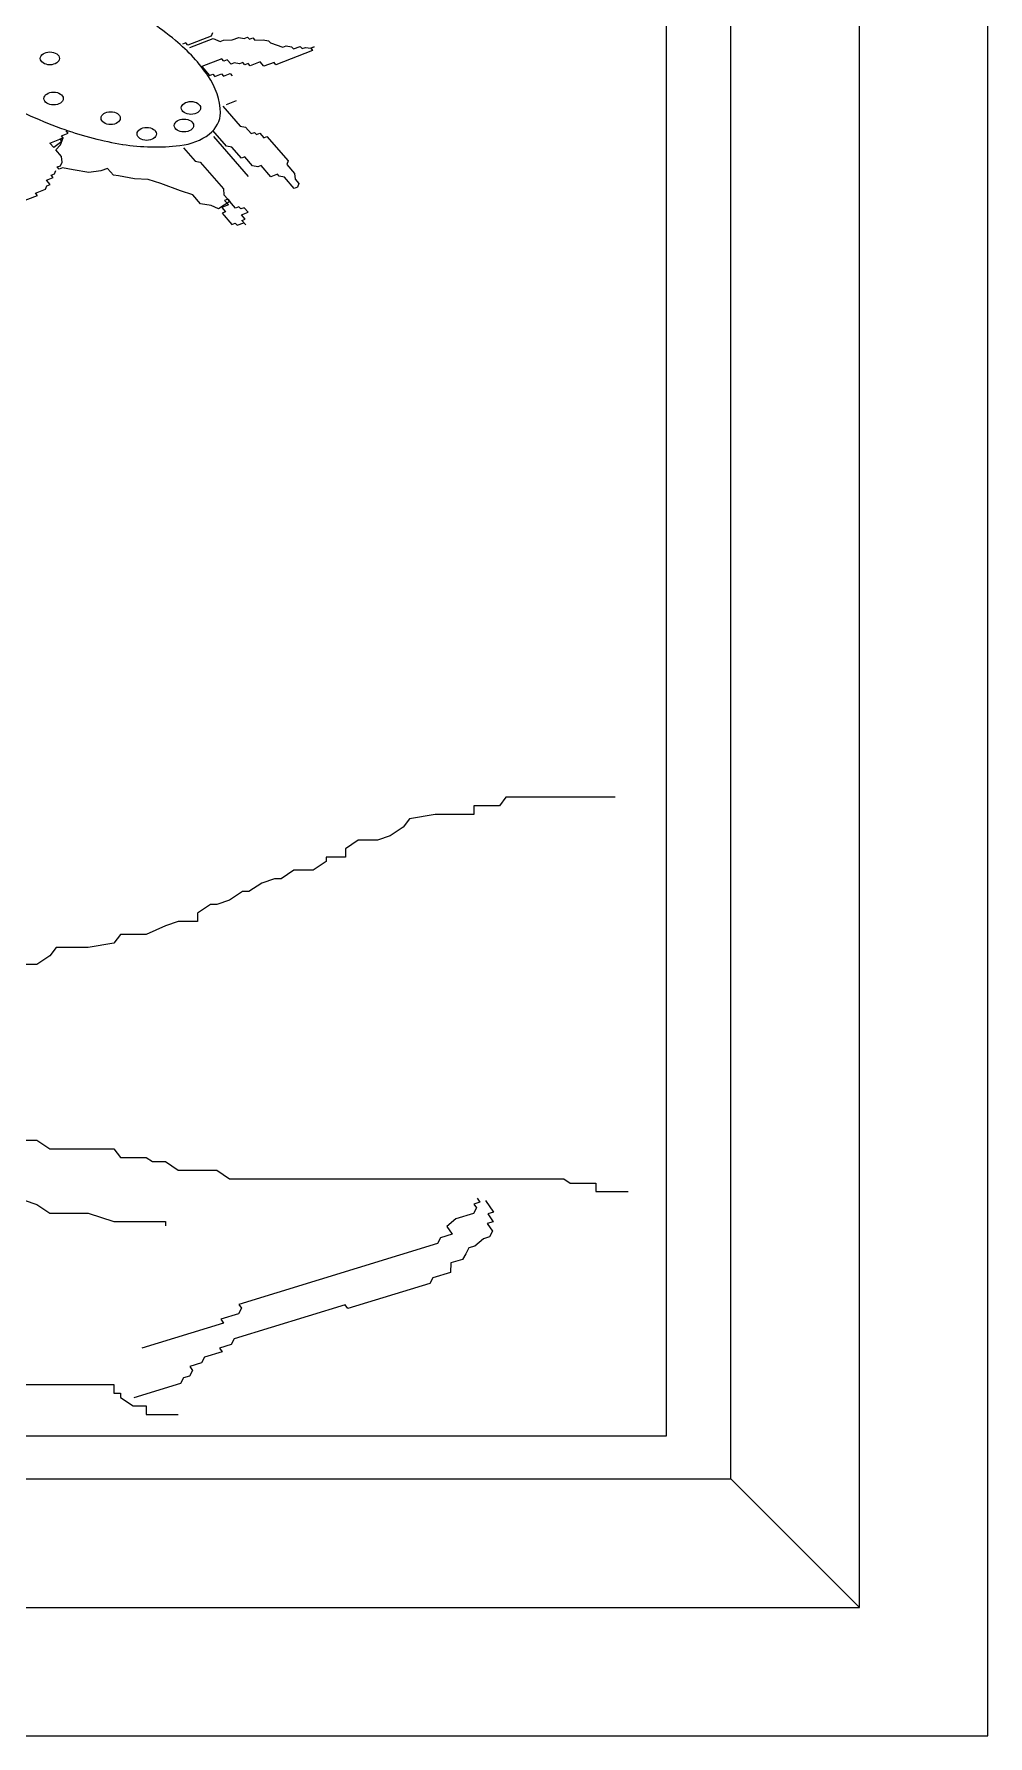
# Model space of a CAD drawing. Header units: millimetres. Extents: x 6388 to 59789, y -18725 to 8137.
# Drawn here: x 16968.4 to 17146.6, y 5929.1 to 6246.8 of the extents above; entities that cross this region are included whole.
import ezdxf

# ---------------------------------------------------------------- set-up
doc = ezdxf.new("R2010")
doc.units = ezdxf.units.MM

# ---------------------------------------------------------------- blocks, each defined once
blk = doc.blocks.new('A$C6FB662AA')
for p, q in [((1883.86, 1580.84), (1883.86, 2060.84)), ((1859.86, 1604.84), (1859.86, 2036.84)), ((1835.86, 1628.84), (1835.86, 2012.84)), ((1823.86, 1636.84), (1823.86, 2004.84)), ((1734.08, 1896.84), (1733.45, 1896.6)), ((1734.44, 1896.42), (1734.08, 1896.84)), ((1738.8, 1898.11), (1734.44, 1896.42)), ((1734.8, 1896.01), (1739.16, 1897.69)), ((1739.06, 1898.76), (1738.8, 1898.11)), ((1739.16, 1897.69), (1740.5, 1897.1)), ((1740.5, 1897.1), (1741.13, 1897.34)), ((1741.13, 1897.34), (1742.73, 1897.41)), ((1742.73, 1897.41), (1743.98, 1897.89)), ((1743.98, 1897.89), (1744.96, 1897.71)), ((1744.96, 1897.71), (1745.59, 1897.95)), ((1745.59, 1897.95), (1745.95, 1897.54)), ((1745.95, 1897.54), (1746.57, 1897.78)), ((1746.57, 1897.78), (1746.93, 1897.36)), ((1746.93, 1897.36), (1748.54, 1897.43)), ((1748.54, 1897.43), (1749.52, 1897.25)), ((1749.52, 1897.25), (1749.88, 1896.84)), ((1749.88, 1896.84), (1752.21, 1896.07)), ((1740.8, 1893.89), (1737.06, 1892.44)), ((1741.16, 1893.47), (1740.8, 1893.89)), ((1741.78, 1893.71), (1741.16, 1893.47)), ((1742.51, 1892.88), (1741.78, 1893.71)), ((1757.75, 1895.44), (1750.9, 1892.79)), ((1752.21, 1896.07), (1752.83, 1896.31)), ((1752.83, 1896.31), (1753.82, 1896.14)), ((1753.82, 1896.14), (1754.18, 1895.72)), ((1754.18, 1895.72), (1755.43, 1896.21)), ((1755.43, 1896.21), (1755.79, 1895.79)), ((1755.79, 1895.79), (1756.41, 1896.03)), ((1756.41, 1896.03), (1757.39, 1895.86)), ((1757.39, 1895.86), (1758.02, 1896.1)), ((1758.02, 1896.1), (1757.39, 1895.86)), ((1757.39, 1895.86), (1757.75, 1895.44)), ((1737.06, 1892.44), (1738.5, 1890.78)), ((1738.5, 1890.78), (1739.13, 1891.02)), ((1739.13, 1891.02), (1739.49, 1890.61)), ((1739.49, 1890.61), (1740.73, 1891.09)), ((1740.73, 1891.09), (1741.1, 1890.67)), ((1741.1, 1890.67), (1742.34, 1891.15)), ((1742.34, 1891.15), (1742.7, 1890.74)), ((1743.13, 1893.12), (1742.51, 1892.88)), ((1744.11, 1892.95), (1743.13, 1893.12)), ((1744.74, 1893.19), (1744.11, 1892.95)), ((1745.1, 1892.77), (1744.74, 1893.19)), ((1745.72, 1893.01), (1745.1, 1892.77)), ((1746.08, 1892.6), (1745.72, 1893.01)), ((1747.95, 1893.32), (1746.08, 1892.6)), ((1748.67, 1892.49), (1747.95, 1893.32)), ((1750.54, 1893.21), (1748.67, 1892.49)), ((1750.9, 1892.79), (1750.54, 1893.21)), ((1740.97, 1885.08), (1744.21, 1881.34)), ((1743.46, 1886.04), (1741.59, 1885.32)), ((1744.21, 1881.34), (1745.2, 1881.16)), ((1745.2, 1881.16), (1746.28, 1879.92)), ((1708.7, 1878.16), (1711.19, 1879.12)), ((1709.42, 1877.33), (1708.7, 1878.16)), ((1710.93, 1878.47), (1709.42, 1877.33)), ((1709.78, 1876.92), (1710.67, 1877.81)), ((1711.19, 1879.12), (1710.57, 1878.88)), ((1710.57, 1878.88), (1710.93, 1878.47)), ((1710.67, 1877.81), (1711.19, 1879.12)), ((1710.83, 1879.54), (1712.08, 1880.02)), ((1711.19, 1879.12), (1710.83, 1879.54)), ((1712.08, 1880.02), (1711.71, 1880.44)), ((1741.66, 1877.58), (1739.13, 1880.48)), ((1739.23, 1879.41), (1745.73, 1871.94)), ((1742.64, 1877.4), (1741.66, 1877.58)), ((1746.28, 1879.92), (1746.9, 1880.16)), ((1746.9, 1880.16), (1747.26, 1879.74)), ((1747.26, 1879.74), (1747.89, 1879.98)), ((1747.89, 1879.98), (1748.61, 1879.15)), ((1748.61, 1879.15), (1749.23, 1879.39)), ((1749.23, 1879.39), (1753.2, 1874.82)), ((1710.86, 1875.67), (1709.78, 1876.92)), ((1710.7, 1873.94), (1710.96, 1874.6)), ((1710.96, 1874.6), (1710.86, 1875.67)), ((1733.62, 1877.25), (1735.79, 1874.76)), ((1735.79, 1874.76), (1736.77, 1874.58)), ((1736.77, 1874.58), (1741.1, 1869.6)), ((1744.45, 1875.32), (1742.64, 1877.4)), ((1745.07, 1875.57), (1744.45, 1875.32)), ((1746.51, 1873.9), (1745.07, 1875.57)), ((1753.2, 1874.82), (1752.94, 1874.17)), ((1708.04, 1871.25), (1709.29, 1871.73)), ((1708.77, 1870.42), (1708.04, 1871.25)), ((1708.93, 1872.15), (1709.55, 1872.39)), ((1709.29, 1871.73), (1708.93, 1872.15)), ((1709.55, 1872.39), (1709.81, 1873.05)), ((1710.08, 1873.7), (1710.7, 1873.94)), ((1710.44, 1873.29), (1710.08, 1873.7)), ((1711.06, 1873.53), (1710.44, 1873.29)), ((1713.03, 1873.18), (1711.06, 1873.53)), ((1715.98, 1872.65), (1713.03, 1873.18)), ((1718.21, 1872.96), (1715.98, 1872.65)), ((1719.46, 1873.44), (1718.21, 1872.96)), ((1720.54, 1872.2), (1719.46, 1873.44)), ((1721.52, 1872.02), (1720.54, 1872.2)), ((1724.47, 1871.5), (1721.52, 1872.02)), ((1727.07, 1871.39), (1724.47, 1871.5)), ((1729.39, 1870.62), (1727.07, 1871.39)), ((1747.5, 1873.73), (1746.51, 1873.9)), ((1748.12, 1873.97), (1747.5, 1873.73)), ((1749.92, 1871.89), (1748.12, 1873.97)), ((1751.17, 1872.37), (1749.92, 1871.89)), ((1751.53, 1871.96), (1751.17, 1872.37)), ((1752.51, 1871.78), (1751.53, 1871.96)), ((1754.32, 1869.71), (1752.51, 1871.78)), ((1752.94, 1874.17), (1754.38, 1872.51)), ((1754.38, 1872.51), (1754.48, 1871.43)), ((1754.48, 1871.43), (1755.2, 1870.6)), ((1703.26, 1867.19), (1706.37, 1868.39)), ((1706.01, 1868.8), (1707.88, 1869.53)), ((1706.37, 1868.39), (1706.01, 1868.8)), ((1707.88, 1869.53), (1708.14, 1870.18)), ((1708.14, 1870.18), (1708.77, 1870.42)), ((1733.07, 1869.27), (1729.39, 1870.62)), ((1735.4, 1868.5), (1733.07, 1869.27)), ((1736.84, 1866.84), (1735.4, 1868.5)), ((1741.1, 1869.6), (1741.2, 1868.52)), ((1741.2, 1868.52), (1741.92, 1867.69)), ((1754.94, 1869.95), (1754.32, 1869.71)), ((1755.2, 1870.6), (1754.94, 1869.95)), ((1738.81, 1866.49), (1736.84, 1866.84)), ((1740.15, 1865.9), (1738.81, 1866.49)), ((1742.28, 1867.28), (1740.15, 1865.9)), ((1742.02, 1866.62), (1740.77, 1866.14)), ((1740.77, 1866.14), (1741.5, 1865.31)), ((1741.5, 1865.31), (1740.87, 1865.07)), ((1740.87, 1865.07), (1742.68, 1862.99)), ((1741.92, 1867.69), (1741.3, 1867.45)), ((1741.3, 1867.45), (1742.02, 1866.62)), ((1743.37, 1866.03), (1741.92, 1867.69)), ((1741.92, 1867.69), (1742.28, 1867.28)), ((1743.99, 1866.27), (1743.37, 1866.03)), ((1744.35, 1865.86), (1743.99, 1866.27)), ((1744.97, 1866.1), (1744.35, 1865.86)), ((1744.45, 1864.79), (1745.69, 1865.27)), ((1745.17, 1863.96), (1744.45, 1864.79)), ((1745.69, 1865.27), (1744.97, 1866.1)), ((1742.68, 1862.99), (1743.3, 1863.23)), ((1743.3, 1863.23), (1743.66, 1862.82)), ((1743.66, 1862.82), (1744.91, 1863.3)), ((1744.55, 1863.72), (1745.17, 1863.96)), ((1745.27, 1862.88), (1744.55, 1863.72)), ((1744.91, 1863.3), (1745.27, 1862.88)), ((1792.66, 1754.44), (1787.86, 1754.44)), ((1787.86, 1754.44), (1787.86, 1752.84)), ((1793.86, 1756.04), (1792.66, 1754.44)), ((1814.26, 1756.04), (1793.86, 1756.04)), ((1774.66, 1750.44), (1772.26, 1748.84)), ((1775.86, 1752.04), (1774.66, 1750.44)), ((1780.66, 1752.84), (1775.86, 1752.04)), ((1787.86, 1752.84), (1780.66, 1752.84)), ((1766.26, 1748.04), (1763.86, 1746.44)), ((1769.86, 1748.04), (1766.26, 1748.04)), ((1772.26, 1748.84), (1769.86, 1748.04)), ((1760.26, 1744.04), (1757.86, 1742.44)), ((1763.86, 1744.84), (1760.26, 1744.84)), ((1760.26, 1744.84), (1760.26, 1744.04)), ((1763.86, 1746.44), (1763.86, 1744.84)), ((1754.26, 1742.44), (1751.86, 1740.84)), ((1757.86, 1742.44), (1754.26, 1742.44)), ((1744.66, 1738.44), (1742.26, 1736.84)), ((1745.86, 1738.44), (1744.66, 1738.44)), ((1748.26, 1740.04), (1745.86, 1738.44)), ((1750.66, 1740.84), (1748.26, 1740.04)), ((1751.86, 1740.84), (1750.66, 1740.84)), ((1738.66, 1736.04), (1736.26, 1734.44)), ((1739.86, 1736.04), (1738.66, 1736.04)), ((1742.26, 1736.84), (1739.86, 1736.04)), ((1730.26, 1732.04), (1726.66, 1730.44)), ((1732.66, 1732.84), (1730.26, 1732.04)), ((1736.26, 1732.84), (1732.66, 1732.84)), ((1736.26, 1734.44), (1736.26, 1732.84)), ((1720.66, 1728.84), (1715.86, 1728.04)), ((1721.86, 1730.44), (1720.66, 1728.84)), ((1726.66, 1730.44), (1721.86, 1730.44)), ((1708.66, 1726.44), (1706.26, 1724.84)), ((1709.86, 1728.04), (1708.66, 1726.44)), ((1715.86, 1728.04), (1709.86, 1728.04)), ((1706.26, 1724.84), (1702.66, 1724.84)), ((1682.26, 1692.04), (1706.26, 1692.04)), ((1706.26, 1692.04), (1708.66, 1690.44)), ((1708.66, 1690.44), (1720.66, 1690.44)), ((1720.66, 1690.44), (1721.86, 1688.84)), ((1721.86, 1688.84), (1726.66, 1688.84)), ((1726.66, 1688.84), (1727.86, 1688.04)), ((1727.86, 1688.04), (1730.26, 1688.04)), ((1730.26, 1688.04), (1732.66, 1686.44)), ((1732.66, 1686.44), (1739.86, 1686.44)), ((1739.86, 1686.44), (1742.26, 1684.84)), ((1742.26, 1684.84), (1804.66, 1684.84)), ((1804.66, 1684.84), (1805.86, 1684.04)), ((1805.86, 1684.04), (1810.66, 1684.04)), ((1810.66, 1684.04), (1810.66, 1682.44)), ((1703.86, 1680.84), (1706.26, 1680.04)), ((1788.45, 1681.2), (1788.95, 1680.47)), ((1790.04, 1680.8), (1791.54, 1678.62)), ((1810.66, 1682.44), (1816.66, 1682.44)), ((1706.26, 1680.04), (1708.66, 1678.44)), ((1708.66, 1678.44), (1715.86, 1678.44)), ((1715.86, 1678.44), (1720.66, 1676.84)), ((1784.5, 1677.34), (1782.82, 1675.95)), ((1787.77, 1678.35), (1784.5, 1677.34)), ((1788.36, 1679.41), (1787.77, 1678.35)), ((1788.95, 1680.47), (1787.86, 1680.13)), ((1787.86, 1680.13), (1788.36, 1679.41)), ((1791.54, 1678.62), (1790.45, 1678.29)), ((1790.45, 1678.29), (1791.46, 1676.83)), ((1720.66, 1676.84), (1730.26, 1676.84)), ((1730.26, 1676.84), (1730.26, 1676.04)), ((1783.83, 1674.49), (1781.64, 1673.83)), ((1782.82, 1675.95), (1783.83, 1674.49)), ((1791.46, 1676.83), (1790.37, 1676.5)), ((1790.37, 1676.5), (1791.37, 1675.05)), ((1791.37, 1675.05), (1790.78, 1673.99)), ((1781.06, 1672.77), (1743.99, 1661.4)), ((1781.64, 1673.83), (1781.06, 1672.77)), ((1786.92, 1671.92), (1786.33, 1670.86)), ((1788.01, 1672.26), (1786.92, 1671.92)), ((1789.69, 1673.65), (1788.01, 1672.26)), ((1790.78, 1673.99), (1789.69, 1673.65)), ((1783.56, 1669.13), (1783.47, 1667.34)), ((1785.74, 1669.8), (1783.56, 1669.13)), ((1786.33, 1670.86), (1785.74, 1669.8)), ((1779.61, 1665.28), (1764.35, 1660.6)), ((1780.2, 1666.34), (1779.61, 1665.28)), ((1783.47, 1667.34), (1780.2, 1666.34)), ((1743.9, 1659.62), (1740.63, 1658.61)), ((1740.63, 1658.61), (1741.13, 1657.89)), ((1763.85, 1661.33), (1743.13, 1654.98)), ((1744.49, 1660.68), (1743.9, 1659.62)), ((1743.99, 1661.4), (1744.49, 1660.68)), ((1764.35, 1660.6), (1763.85, 1661.33)), ((1741.13, 1657.89), (1725.86, 1653.21)), ((1740.87, 1652.52), (1737.59, 1651.52)), ((1742.54, 1653.92), (1740.36, 1653.25)), ((1740.36, 1653.25), (1740.87, 1652.52)), ((1743.13, 1654.98), (1742.54, 1653.92)), ((1735.33, 1649.06), (1734.74, 1648)), ((1737.01, 1650.46), (1734.83, 1649.79)), ((1734.83, 1649.79), (1735.33, 1649.06)), ((1737.59, 1651.52), (1737.01, 1650.46)), ((1703.86, 1646.44), (1720.66, 1646.44)), ((1720.66, 1646.44), (1720.66, 1644.84)), ((1733.06, 1646.61), (1724.34, 1643.93)), ((1733.65, 1647.67), (1733.06, 1646.61)), ((1734.74, 1648), (1733.65, 1647.67)), ((1720.66, 1644.84), (1721.86, 1644.84)), ((1721.86, 1644.84), (1721.86, 1644.04)), ((1721.86, 1644.04), (1724.26, 1642.44)), ((1724.26, 1642.44), (1726.66, 1642.44)), ((1726.66, 1642.44), (1726.66, 1640.84)), ((1726.66, 1640.84), (1732.66, 1640.84)), ((1271.86, 1636.84), (1823.86, 1636.84)), ((1259.86, 1628.84), (1835.86, 1628.84)), ((1835.86, 1628.84), (1859.86, 1604.84)), ((1235.86, 1604.84), (1859.86, 1604.84)), ((1211.86, 1580.84), (1883.86, 1580.84))]:
    blk.add_line(p, q)
for centre, major_axis, start_param, end_param in [((1674.46, 1866.21), (74.18, 0), 0.679871, 0.878993), ((1696.68, 1878.18), (45.6, 0), 0.425655, 0.679871), ((1714.51, 1883.58), (26.02, 0), 0.012824, 0.425655), ((1746.57, 1924.24), (74.18, 0), 4.020586, 4.219708), ((1733.05, 1907.46), (45.6, 0), 4.219708, 4.473924), ((1731.35, 1883.72), (-9.18, 0), 2.44979, 3.154417), ((1728.43, 1894.78), (-26.02, 0), 1.332332, 1.745163), ((1731.35, 1883.72), (-9.18, 0), 1.745163, 2.44979)]:
    blk.add_ellipse(centre, major_axis=major_axis, ratio=0.666667, start_param=start_param, end_param=end_param)
for centre, major_axis in [((1708.69, 1893.97), (-1.8, 0)), ((1709.38, 1886.47), (1.8, 0)), ((1720.04, 1882.82), (-1.8, 0)), ((1735.03, 1884.72), (-1.8, 0)), ((1726.77, 1879.87), (-1.8, 0)), ((1733.72, 1881.44), (1.8, 0))]:
    blk.add_ellipse(centre, major_axis=major_axis, ratio=0.666667)

msp = doc.modelspace()

# ---------------------------------------------------------------- block references
msp.add_blockref('A$C6FB662AA', (15262.7, 4348.29))

doc.saveas('drawing.dxf')
